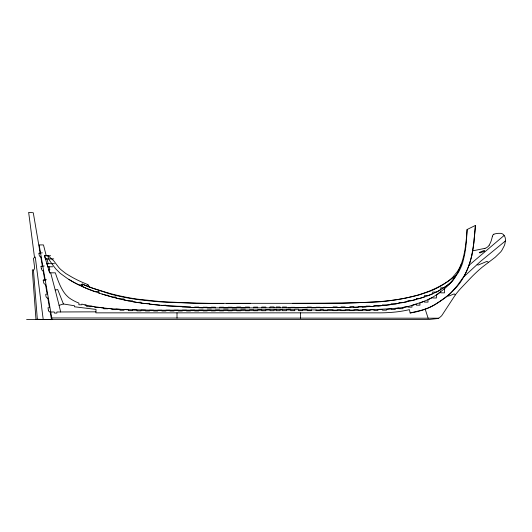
<?xml version="1.0" encoding="UTF-8"?>
<svg xmlns="http://www.w3.org/2000/svg" width="532" height="532" viewBox="0 0 532 532"><rect width="100%" height="100%" fill="white"/><g stroke="black" fill="none" stroke-linecap="round" stroke-linejoin="round"><path stroke-width="0.8" d="M82.108 286.442L82.154 284.061A77.825 77.825 0 0 0 89.496 287.107L109.16 293.691A205.718 205.718 0 0 0 137.396 299.463A406.275 406.275 0 0 0 170.041 302.469L210.16 303.426M43.205 319.426L35.278 257.029L33.45 258.353L34.58 267.264A4.15 4.15 0 0 1 33.469 270.329L33.031 269.777A0.811 0.811 0 0 0 32.312 270.037L35.963 319.253L51.491 319.626L50.161 311.819M465.793 246.961A251.742 251.742 0 0 0 467.096 229.518L475.402 225.435L473.965 242.233L471.857 255.167M467.109 229.518C466.138 242.818 464.935 256.484 459.382 268.773A63.687 63.687 0 0 1 457.274 273.268L453.537 279.327A45.386 45.386 0 0 1 448.416 285.205L445.464 287.885A97.748 97.748 0 0 1 443.854 289.235L436.539 294.775A60.655 60.655 0 0 1 428.087 299.602L424.503 301.172A98.626 98.626 0 0 1 422.415 301.996L409.141 306.226A81.722 81.722 0 0 1 400.722 307.829C351.612 312.43 302.129 308.513 252.893 309.99L154.632 310.242L124.009 309.591L124.009 310.229L119.979 310.229L119.979 309.365L115.989 309.099L115.989 309.624L111.959 309.624L111.959 308.806L107.816 308.42L107.816 308.76L103.787 308.76L103.787 308.001L98.939 307.41L94.909 307.662L94.909 306.831M60.661 311.965L59.092 305.341L63.414 303.985L74.507 305.767L74.447 306.778L96.026 309.418L95.893 312.849L377.547 312.849A158.543 158.543 0 0 0 393.587 312.204A115.264 115.264 0 0 0 409.427 309.637L410.145 312.969A68.548 68.548 0 0 0 425.181 309.152C433.713 306.445 440.908 300.706 447.977 295.4A77.293 77.293 0 0 0 459.954 282.944C468.885 270.057 473.148 254.529 474.085 239.008A187.543 187.543 0 0 0 475.402 225.435M492.459 236.188L491.601 239.467A19.657 19.657 0 0 1 491.209 240.757A23.342 23.342 0 0 1 490.158 243.317L489.121 245.179M453.623 276.188L457.048 271.972A36.994 36.994 0 0 0 461.523 263.36M463.472 277.099L480.815 261.146L505.34 241.023M468.931 265.375L504.143 235.45L504.828 236.713A6.151 6.151 0 0 1 505.34 238.562L505.393 239.32A13.087 13.087 0 0 1 505.367 240.617L505.174 242.366A17.922 17.922 0 0 1 504.728 244.474L504.609 244.86A10.095 10.095 0 0 1 504.376 245.531L502.082 249.947A21.22 21.22 0 0 1 500.738 251.875L495.212 257.269L482.125 267.257A148.049 148.049 0 0 0 471.239 277.391L461.025 288.118A101.339 101.339 0 0 0 455.439 294.728L441.839 315.509A7.581 7.581 0 0 1 441.454 315.948L439.405 317.75A5.36 5.36 0 0 1 438.701 318.189L438.607 318.236A5.606 5.606 0 0 1 437.809 318.535L429.078 319.473L26.6 319.473M444.24 298.465L440.962 300.726M292.593 303.353L324.547 303.227C368.137 302.223 418.026 305.242 454.361 276.766A12.748 12.748 0 0 0 456.449 275.004A12.748 12.748 0 0 0 457.673 273.488L458.651 271.905A66.008 66.008 0 0 0 460.925 267.283L461.67 265.501A39.913 39.913 0 0 0 462.66 262.682L464.21 256.484A105.476 105.476 0 0 0 465.793 246.961M440.569 300.992L434.431 304.863A58.447 58.447 0 0 1 422.86 309.903L410.145 312.969M493.862 234.22L495.066 233.854A18.121 18.121 0 0 1 496.828 233.508A21.406 21.406 0 0 1 498.584 233.335L500.772 233.355A4.602 4.602 0 0 1 504.123 235.423M484.978 248.331L472.682 250.865M52.036 319.473L39.142 244.913L43.471 244.913L46.231 255.719L44.508 255.759L49.656 272.863L50.673 272.823L55.208 290.013L57.715 289.568L63.414 303.985M45.473 284.427A2.394 2.394 0 0 1 43.704 282.858L43.564 282.199A10.361 10.361 0 0 1 43.391 281.348L43.238 280.145L44.728 279.952L43.205 271.001M39.089 253.232L42.314 252.833M41.35 268.56A8.04 8.04 0 0 1 41.25 268.048L41.037 266.352L44.262 265.967M43.238 280.145L46.464 279.752M372.899 306.445L347.323 307.483L287.805 307.835M41.037 266.352L42.4 266.279L40.784 256.796M50.739 311.998L54.211 311.985L54.464 313.109L56.858 313.062L56.891 311.978L95.933 311.838M54.464 263.673L46.976 263.673L47.827 266.745L49.057 266.745L49.815 269.664L48.878 269.751L49.656 272.863M211.064 303.426L217.329 303.413M226.499 303.413L250.652 303.366M438.647 318.209L51.77 317.963M50.633 255.746L44.508 255.746L45.479 258.891L47.002 258.991L48.246 263.759L46.976 263.699M45.479 258.885L53.719 258.885M47.827 266.778L52.741 266.778M50.673 272.823L55.355 272.823A120.212 120.212 0 0 0 58.826 282.425A59.857 59.857 0 0 0 62.377 289.787A27.292 27.292 0 0 0 69.213 297.94A44.316 44.316 0 0 0 78.909 303.087L78.909 304.783L81.815 304.783L81.815 304.078A66.354 66.354 0 0 0 86.763 305.335L86.763 306.685L90.792 306.685L90.792 306.153L102.344 307.809A226.539 226.539 0 0 0 111.075 308.746L128.498 309.777L128.471 310.641L132.501 310.641L132.501 309.923L136.963 310.023L136.963 310.861L141 310.861L141 310.083L145.495 310.143L145.495 310.947L149.525 310.947L149.525 310.203L153.668 310.223L153.668 310.974L157.698 310.974L157.698 310.223L161.908 310.229L161.908 310.974L165.937 310.974L165.937 310.229L170.021 310.223L170.021 310.967L174.05 310.967L174.05 310.223L178.26 310.209L178.26 310.954L182.29 310.954L182.29 310.209L186.499 310.183L186.499 310.927L190.529 310.927L190.529 310.183L194.712 310.163L194.712 310.907L198.742 310.907L198.742 310.163L203.171 310.136L203.171 310.881L207.201 310.881L207.201 310.136L211.317 310.109L211.317 310.854L215.347 310.854L215.347 310.109L219.556 310.076L219.556 310.828L223.586 310.828L223.586 310.076L228.115 310.05L228.115 310.794L232.145 310.794L232.145 310.05L236.767 310.023L236.767 310.768L240.797 310.768L240.797 310.023L245.392 309.996L245.392 310.741L249.422 310.741L249.422 309.996L253.631 309.976L253.631 310.721L257.661 310.721L257.661 309.976L261.771 309.957L261.771 310.701L265.807 310.701L265.807 309.957L270.01 309.943L270.01 310.688L274.047 310.688L274.047 309.943L276.194 309.937L276.194 310.681L280.078 310.681L280.078 309.937L282.485 309.93L282.485 310.675L286.515 310.675L286.515 309.93L290.725 309.917L290.725 310.661L294.755 310.661L294.755 309.917M82.141 284.933L78.909 284.933A96.405 96.405 0 0 1 66.567 277.91L60.282 273.348L55.993 269.099A99.817 99.817 0 0 1 48.698 259.091L47.92 255.905M444.499 287.819L440.769 287.819L440.769 289.721L436.393 292.081L432.709 292.081L432.709 293.79L428.001 295.659L424.416 295.626L424.416 296.909L419.568 298.445L416.357 298.445L416.357 299.37L411.535 300.627L407.931 300.627L407.931 301.478L402.99 302.542L398.953 302.462L398.953 303.313L395.223 303.952L391.193 303.792L391.193 304.537L386.478 305.122L382.448 304.883L382.448 305.541L377.886 305.967L377.886 305.554L373.856 305.554L373.856 306.286M196.94 303.333L341.863 303.333L380.287 301.757A244.208 244.208 0 0 0 406.002 297.987L418.391 295.14L430.415 291.097A90.826 90.826 0 0 0 444.566 283.669M218.965 303.413L223.054 303.413M215.287 307.902L191.979 307.423L161.096 305.328M196.541 303.32L160.225 301.558L137.07 299.104A240.85 240.85 0 0 1 108.741 293.145M159.746 305.208L140.674 303.001A250.359 250.359 0 0 1 112.106 297.009L101.984 294.05M108.741 293.139L92.994 288.311L82.154 284.061L82.114 286.396L88.292 289.228L94.909 291.696L98.939 291.47L98.939 293.079L105.981 295.247L107.816 295.247L107.816 295.779L112.325 297.042L115.989 297.042L115.989 298.006L118.855 298.751L124.009 298.971L124.009 299.895L128.471 300.839L132.501 300.806L132.501 301.611L136.963 302.429L141 302.183L141 303.08L144.006 303.519L149.525 303.346L149.525 304.198L161.908 305.381L165.937 305.175L165.937 305.734L168.844 305.993L182.29 306.372L182.29 306.824L190.529 306.931L190.529 307.336L194.712 307.576L194.712 307.064L198.742 307.064L198.742 307.755L201.96 307.895L203.171 307.895L203.171 307.217L207.201 307.217L207.201 307.895L211.317 307.888L211.317 307.197L215.347 307.197L215.347 307.888L290.725 307.822L290.725 307.31L294.755 307.31L294.755 307.815L298.612 307.815L298.612 307.396L307.297 307.802L307.297 307.084L311.333 307.084L311.333 307.802L316.048 307.795L316.048 307.237L320.078 307.237L320.078 307.762L323.463 307.729L323.463 307.257L333.099 307.616L333.099 306.937L337.135 306.937L337.135 307.576L341.052 307.529L341.052 306.911L345.088 306.911L345.088 307.483L349.87 307.43L349.87 306.685L353.9 306.685L353.9 307.383L355.416 307.363L358.236 307.283L358.236 306.552L362.265 306.552L362.265 307.117L366.063 306.898L366.063 306.119L370.092 306.119L370.092 306.578C388.779 305.408 407.545 302.721 425.321 296.65A115.584 115.584 0 0 0 437.989 291.25L446.88 285.671A45.16 45.16 0 0 0 449.247 283.736L450.045 283.017A55.661 55.661 0 0 0 452.313 280.81L454.8 277.85A18.534 18.534 0 0 0 456.449 275.004M99.477 293.238L85.998 288.178M85.566 287.992L80.598 285.737A116.661 116.661 0 0 1 68.954 279.46M488.582 262.349L486.94 261.385L477.989 265.116L477.157 264.384M87.74 284.527L89.496 287.114L87.733 284.527A123.358 123.358 0 0 1 72.239 277.318L65.822 273.534L60.768 269.538A30.577 30.577 0 0 1 58.853 267.543L53.732 260.826L49.017 256.524A10.241 10.241 0 0 0 47.92 255.899M455.326 294.881L454.228 293.897L448.549 296.125L447.977 295.4M425.181 309.152L428.14 318.236M55.208 290.013L59.092 305.341M48.399 310.183L48.006 307.742L49.463 307.735L47.827 298.12M45.486 284.374L47.135 294.083L45.739 294.282L45.838 295.539A5.506 5.506 0 0 0 46.078 296.643A2.175 2.175 0 0 0 47.82 298.146M34.527 257.574L28.655 212.374L33.283 212.747L40.186 253.292L38.962 253.265L39.062 254.356A6.244 6.244 0 0 0 39.169 254.954A2.514 2.514 0 0 0 40.725 256.963M33.469 270.329L37.34 319.286M316.048 309.903L316.048 310.648L320.078 310.648L320.078 309.903L323.463 309.897L323.463 310.641L327.493 310.641L327.493 309.897L333.099 309.89L333.099 310.635L337.135 310.635L337.135 309.89L341.052 309.883L341.052 310.628L345.088 310.628L345.088 309.883L349.87 309.87L349.87 310.615L353.9 310.615L353.9 309.87L358.236 309.857L358.236 310.602L362.265 310.602L362.265 309.857L366.063 309.824L366.063 310.575L370.092 310.575L370.092 309.824L373.856 309.724L373.856 310.469L377.886 310.469L377.886 309.724L382.448 309.418L382.448 310.163L386.478 310.163L386.478 309.418L391.193 308.806L391.193 309.558L395.223 309.558L395.223 308.553L398.953 308.061L398.953 308.68L402.99 308.68L402.99 307.416L407.931 306.472L407.931 307.137L411.961 307.137L411.961 305.494L416.357 304.158L416.357 305.162L419.941 305.162L419.941 302.901L424.416 301.172L424.416 302.103L428.001 302.103L428.001 299.642A74.832 74.832 0 0 0 432.709 297.361L432.709 297.993L436.44 297.993L436.44 295.1A65.356 65.356 0 0 0 440.769 291.842L440.769 292.846L444.499 292.846L444.499 287.38L449.48 283.662A28.688 28.688 0 0 0 454.295 278.269M311.333 309.91L311.333 310.655L307.297 310.655L307.297 309.91L302.648 309.917L302.648 310.661L298.612 310.661L298.612 309.917M300.4 312.849L300.4 318.236M286.515 307.822L286.515 307.031L282.485 307.031L282.485 307.829M280.078 307.829L280.078 306.991L276.194 306.991L276.194 307.835M274.047 307.835L274.047 306.944L270.01 306.944L270.01 307.835M265.807 307.842L265.807 307.064L261.771 307.064L261.771 307.842M257.661 307.848L257.661 307.124L253.631 307.124L253.631 307.855M249.422 307.855L249.422 307.09L245.392 307.09L245.392 307.862L240.797 307.862L240.797 307.077L236.767 307.077L236.767 307.868L232.145 307.868L232.145 307.217L228.115 307.217L228.115 307.875L223.586 307.882L223.586 307.21L219.556 307.21L219.556 307.882M177.01 312.849L177.01 318.103M50.141 311.985A2.062 2.062 0 0 1 48.332 310.189M43.165 271.067A3.451 3.451 0 0 1 41.376 268.554M493.849 234.2A1.782 1.782 0 0 0 493.038 234.938A5.972 5.972 0 0 0 492.472 236.188M489.227 245.259A8.519 8.519 0 0 1 484.991 248.358M471.837 255.161A84.142 84.142 0 0 1 467.189 269.91L466.976 270.329A54.211 54.211 0 0 1 463.924 276.394L456.928 286.076L450.71 293.072A57.656 57.656 0 0 1 444.233 298.459M453.683 276.254A50.407 50.407 0 0 1 445.331 283.137M93.625 306.532A245.91 245.91 0 0 1 84.954 304.929M479.299 252.461L479.897 252.919L484.479 251.297L484.732 250.738L484.153 250.426L479.299 252.447"/></g></svg>
